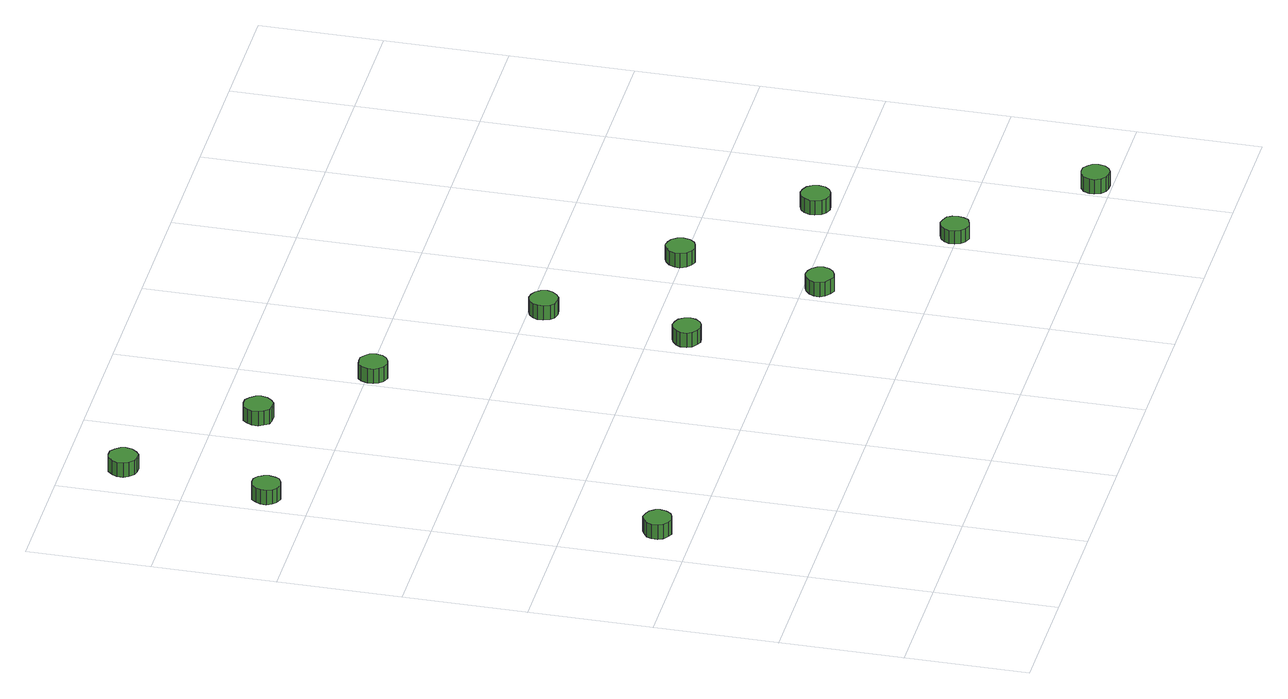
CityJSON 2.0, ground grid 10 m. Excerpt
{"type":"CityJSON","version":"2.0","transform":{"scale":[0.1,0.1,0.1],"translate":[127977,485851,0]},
"CityObjects":{
"tree1":{"type":"SolitaryVegetationObject","attributes":{"function":"something"},"geometry":[{"type":"MultiSurface","lod":"1","boundaries":[[[0,1,2,3,4,5,6,7,8,9,10,11,12,13,14]],[[15,16,17,18,19,20,21,22,23,24,25,26,27,28,29]],[[0,29,28,1]],[[1,28,27,2]],[[2,27,26,3]],[[3,26,25,4]],[[4,25,24,5]],[[5,24,23,6]],[[6,23,22,7]],[[7,22,21,8]],[[8,21,20,9]],[[9,20,19,10]],[[10,19,18,11]],[[11,18,17,12]],[[12,17,16,13]],[[13,16,15,14]],[[14,15,29,0]]]}]},
"tree2":{"type":"SolitaryVegetationObject","attributes":{"function":"something"},"geometry":[{"type":"MultiSurface","lod":"1","boundaries":[[[30,31,32,33,34,35,36,37,38,39,40,41,42,43,44]],[[45,46,47,48,49,50,51,52,53,54,55,56,57,58,59]],[[30,59,58,31]],[[31,58,57,32]],[[32,57,56,33]],[[33,56,55,34]],[[34,55,54,35]],[[35,54,53,36]],[[36,53,52,37]],[[37,52,51,38]],[[38,51,50,39]],[[39,50,49,40]],[[40,49,48,41]],[[41,48,47,42]],[[42,47,46,43]],[[43,46,45,44]],[[44,45,59,30]]]}]},
"tree3":{"type":"SolitaryVegetationObject","attributes":{"function":"something"},"geometry":[{"type":"MultiSurface","lod":"1","boundaries":[[[60,61,62,63,64,65,66,67,68,69,70,71,72,73,74]],[[75,76,77,78,79,80,81,82,83,84,85,86,87,88,89]],[[60,89,88,61]],[[61,88,87,62]],[[62,87,86,63]],[[63,86,85,64]],[[64,85,84,65]],[[65,84,83,66]],[[66,83,82,67]],[[67,82,81,68]],[[68,81,80,69]],[[69,80,79,70]],[[70,79,78,71]],[[71,78,77,72]],[[72,77,76,73]],[[73,76,75,74]],[[74,75,89,60]]]}]},
"tree4":{"type":"SolitaryVegetationObject","attributes":{"function":"something"},"geometry":[{"type":"MultiSurface","lod":"1","boundaries":[[[90,91,92,93,94,95,96,97,98,99,100,101,102,103,104]],[[105,106,107,108,109,110,111,112,113,114,115,116,117,118,119]],[[90,119,118,91]],[[91,118,117,92]],[[92,117,116,93]],[[93,116,115,94]],[[94,115,114,95]],[[95,114,113,96]],[[96,113,112,97]],[[97,112,111,98]],[[98,111,110,99]],[[99,110,109,100]],[[100,109,108,101]],[[101,108,107,102]],[[102,107,106,103]],[[103,106,105,104]],[[104,105,119,90]]]}]},
"tree5":{"type":"SolitaryVegetationObject","attributes":{"function":"something"},"geometry":[{"type":"MultiSurface","lod":"1","boundaries":[[[120,121,122,123,124,125,126,127,128,129,130,131,132,133,134]],[[135,136,137,138,139,140,141,142,143,144,145,146,147,148,149]],[[120,149,148,121]],[[121,148,147,122]],[[122,147,146,123]],[[123,146,145,124]],[[124,145,144,125]],[[125,144,143,126]],[[126,143,142,127]],[[127,142,141,128]],[[128,141,140,129]],[[129,140,139,130]],[[130,139,138,131]],[[131,138,137,132]],[[132,137,136,133]],[[133,136,135,134]],[[134,135,149,120]]]}]},
"tree6":{"type":"SolitaryVegetationObject","attributes":{"function":"something"},"geometry":[{"type":"MultiSurface","lod":"1","boundaries":[[[150,151,152,153,154,155,156,157,158,159,160,161,162,163,164]],[[165,166,167,168,169,170,171,172,173,174,175,176,177,178,179]],[[150,179,178,151]],[[151,178,177,152]],[[152,177,176,153]],[[153,176,175,154]],[[154,175,174,155]],[[155,174,173,156]],[[156,173,172,157]],[[157,172,171,158]],[[158,171,170,159]],[[159,170,169,160]],[[160,169,168,161]],[[161,168,167,162]],[[162,167,166,163]],[[163,166,165,164]],[[164,165,179,150]]]}]},
"tree7":{"type":"SolitaryVegetationObject","attributes":{"function":"something"},"geometry":[{"type":"MultiSurface","lod":"1","boundaries":[[[180,181,182,183,184,185,186,187,188,189,190,191,192,193,194]],[[195,196,197,198,199,200,201,202,203,204,205,206,207,208,209]],[[180,209,208,181]],[[181,208,207,182]],[[182,207,206,183]],[[183,206,205,184]],[[184,205,204,185]],[[185,204,203,186]],[[186,203,202,187]],[[187,202,201,188]],[[188,201,200,189]],[[189,200,199,190]],[[190,199,198,191]],[[191,198,197,192]],[[192,197,196,193]],[[193,196,195,194]],[[194,195,209,180]]]}]},
"tree8":{"type":"SolitaryVegetationObject","attributes":{"function":"something"},"geometry":[{"type":"MultiSurface","lod":"1","boundaries":[[[210,211,212,213,214,215,216,217,218,219,220,221,222,223,224]],[[225,226,227,228,229,230,231,232,233,234,235,236,237,238,239]],[[210,239,238,211]],[[211,238,237,212]],[[212,237,236,213]],[[213,236,235,214]],[[214,235,234,215]],[[215,234,233,216]],[[216,233,232,217]],[[217,232,231,218]],[[218,231,230,219]],[[219,230,229,220]],[[220,229,228,221]],[[221,228,227,222]],[[222,227,226,223]],[[223,226,225,224]],[[224,225,239,210]]]}]},
"tree9":{"type":"SolitaryVegetationObject","attributes":{"function":"something"},"geometry":[{"type":"MultiSurface","lod":"1","boundaries":[[[240,241,242,243,244,245,246,247,248,249,250,251,252,253,254]],[[255,256,257,258,259,260,261,262,263,264,265,266,267,268,269]],[[240,269,268,241]],[[241,268,267,242]],[[242,267,266,243]],[[243,266,265,244]],[[244,265,264,245]],[[245,264,263,246]],[[246,263,262,247]],[[247,262,261,248]],[[248,261,260,249]],[[249,260,259,250]],[[250,259,258,251]],[[251,258,257,252]],[[252,257,256,253]],[[253,256,255,254]],[[254,255,269,240]]]}]},
"tree10":{"type":"SolitaryVegetationObject","attributes":{"function":"something"},"geometry":[{"type":"MultiSurface","lod":"1","boundaries":[[[270,271,272,273,274,275,276,277,278,279,280,281,282,283,284]],[[285,286,287,288,289,290,291,292,293,294,295,296,297,298,299]],[[270,299,298,271]],[[271,298,297,272]],[[272,297,296,273]],[[273,296,295,274]],[[274,295,294,275]],[[275,294,293,276]],[[276,293,292,277]],[[277,292,291,278]],[[278,291,290,279]],[[279,290,289,280]],[[280,289,288,281]],[[281,288,287,282]],[[282,287,286,283]],[[283,286,285,284]],[[284,285,299,270]]]}]},
"tree11":{"type":"SolitaryVegetationObject","attributes":{"function":"something"},"geometry":[{"type":"MultiSurface","lod":"1","boundaries":[[[300,301,302,303,304,305,306,307,308,309,310,311,312,313,314]],[[315,316,317,318,319,320,321,322,323,324,325,326,327,328,329]],[[300,329,328,301]],[[301,328,327,302]],[[302,327,326,303]],[[303,326,325,304]],[[304,325,324,305]],[[305,324,323,306]],[[306,323,322,307]],[[307,322,321,308]],[[308,321,320,309]],[[309,320,319,310]],[[310,319,318,311]],[[311,318,317,312]],[[312,317,316,313]],[[313,316,315,314]],[[314,315,329,300]]]}]},
"tree12":{"type":"SolitaryVegetationObject","attributes":{"function":"something"},"geometry":[{"type":"MultiSurface","lod":"1","boundaries":[[[330,331,332,333,334,335,336,337,338,339,340,341,342,343,344]],[[345,346,347,348,349,350,351,352,353,354,355,356,357,358,359]],[[330,359,358,331]],[[331,358,357,332]],[[332,357,356,333]],[[333,356,355,334]],[[334,355,354,335]],[[335,354,353,336]],[[336,353,352,337]],[[337,352,351,338]],[[338,351,350,339]],[[339,350,349,340]],[[340,349,348,341]],[[341,348,347,342]],[[342,347,346,343]],[[343,346,345,344]],[[344,345,359,330]]]}]}
},
"vertices":[
[50,229,17],[49,233,17],[46,237,17],[42,239,17],[37,240,17],[33,238,17],[29,235,17],[27,231,17],[27,226,17],[29,222,17],[33,219,17],[37,217,17],[42,218,17],[46,220,17],[49,224,17],[49,224,4],[46,220,4],[42,218,4],[37,217,4],[33,219,4],[29,222,4],[27,226,4],[27,231,4],[29,235,4],[33,238,4],[37,240,4],[42,239,4],[46,237,4],[49,233,4],[50,229,4],
[29,536,18],[28,540,18],[26,544,18],[22,547,18],[17,547,18],[12,546,18],[9,542,18],[7,538,18],[7,533,18],[9,529,18],[12,526,18],[17,524,18],[22,525,18],[26,527,18],[28,531,18],[28,531,5],[26,527,5],[22,525,5],[17,524,5],[12,526,5],[9,529,5],[7,533,5],[7,538,5],[9,542,5],[12,546,5],[17,547,5],[22,547,5],[26,544,5],[28,540,5],[29,536,5],
[46,654,17],[45,658,17],[42,662,17],[38,665,17],[33,665,17],[29,664,17],[25,660,17],[23,656,17],[23,651,17],[25,647,17],[29,643,17],[33,642,17],[38,642,17],[42,645,17],[45,649,17],[45,649,4],[42,645,4],[38,642,4],[33,642,4],[29,643,4],[25,647,4],[23,651,4],[23,656,4],[25,660,4],[29,664,4],[33,665,4],[38,665,4],[42,662,4],[45,658,4],[46,654,4],
[144,569,17],[143,573,17],[140,577,17],[136,580,17],[131,580,17],[126,579,17],[123,575,17],[121,571,17],[121,566,17],[123,562,17],[126,558,17],[131,557,17],[136,557,17],[140,560,17],[143,564,17],[143,564,4],[140,560,4],[136,557,4],[131,557,4],[126,558,4],[123,562,4],[121,566,4],[121,571,4],[123,575,4],[126,579,4],[131,580,4],[136,580,4],[140,577,4],[143,573,4],[144,569,4],
[225,496,17],[224,501,17],[221,504,17],[217,507,17],[212,507,17],[207,506,17],[204,503,17],[202,498,17],[202,493,17],[204,489,17],[207,486,17],[212,484,17],[217,485,17],[221,487,17],[224,491,17],[224,491,4],[221,487,4],[217,485,4],[212,484,4],[207,486,4],[204,489,4],[202,493,4],[202,498,4],[204,503,4],[207,506,4],[212,507,4],[217,507,4],[221,504,4],[224,501,4],[225,496,4],
[332,270,17],[331,275,17],[328,279,17],[324,281,17],[319,282,17],[315,280,17],[311,277,17],[309,273,17],[309,268,17],[311,264,17],[315,261,17],[319,259,17],[324,260,17],[328,262,17],[331,266,17],[331,266,4],[328,262,4],[324,260,4],[319,259,4],[315,261,4],[311,264,4],[309,268,4],[309,273,4],[311,277,4],[315,280,4],[319,282,4],[324,281,4],[328,279,4],[331,275,4],[332,270,4],
[348,388,16],[347,393,16],[344,397,16],[340,399,16],[335,400,16],[330,398,16],[327,395,16],[325,391,16],[325,386,16],[327,381,16],[330,378,16],[335,377,16],[340,377,16],[344,380,16],[347,384,16],[347,384,3],[344,380,3],[340,377,3],[335,377,3],[330,378,3],[327,381,3],[325,386,3],[325,391,3],[327,395,3],[330,398,3],[335,400,3],[340,399,3],[344,397,3],[347,393,3],[348,388,3],
[427,186,18],[426,191,18],[423,195,18],[419,197,18],[414,198,18],[410,196,18],[406,193,18],[404,189,18],[404,184,18],[406,180,18],[410,177,18],[414,175,18],[419,176,18],[423,178,18],[426,182,18],[426,182,5],[423,178,5],[419,176,5],[414,175,5],[410,177,5],[406,180,5],[404,184,5],[404,189,5],[406,193,5],[410,196,5],[414,198,5],[419,197,5],[423,195,5],[426,191,5],[427,186,5],
[446,302,17],[445,307,17],[442,311,17],[438,313,17],[433,314,17],[429,312,17],[425,309,17],[423,304,17],[423,300,17],[425,295,17],[429,292,17],[433,290,17],[438,291,17],[442,293,17],[445,297,17],[445,297,4],[442,293,4],[438,291,4],[433,290,4],[429,292,4],[425,295,4],[423,300,4],[423,304,4],[425,309,4],[429,312,4],[433,314,4],[438,313,4],[442,311,4],[445,307,4],[446,302,4],
[524,101,18],[523,106,18],[521,110,18],[516,112,18],[512,113,18],[507,111,18],[504,108,18],[502,104,18],[502,99,18],[504,95,18],[507,92,18],[512,90,18],[516,91,18],[521,93,18],[523,97,18],[523,97,6],[521,93,6],[516,91,6],[512,90,6],[507,92,6],[504,95,6],[502,99,6],[502,104,6],[504,108,6],[507,111,6],[512,113,6],[516,112,6],[521,110,6],[523,106,6],[524,101,6],
[544,217,18],[543,222,18],[540,226,18],[536,228,18],[531,229,18],[526,227,18],[523,224,18],[521,219,18],[521,215,18],[523,210,18],[526,207,18],[531,205,18],[536,206,18],[540,208,18],[543,212,18],[543,212,5],[540,208,5],[536,206,5],[531,205,5],[526,207,5],[523,210,5],[521,215,5],[521,219,5],[523,224,5],[526,227,5],[531,229,5],[536,228,5],[540,226,5],[543,222,5],[544,217,5],
[625,13,17],[624,18,17],[621,21,17],[617,24,17],[612,24,17],[608,23,17],[604,20,17],[602,15,17],[602,11,17],[604,6,17],[608,3,17],[612,2,17],[617,2,17],[621,4,17],[624,8,17],[624,8,4],[621,4,4],[617,2,4],[612,2,4],[608,3,4],[604,6,4],[602,11,4],[602,15,4],[604,20,4],[608,23,4],[612,24,4],[617,24,4],[621,21,4],[624,18,4],[625,13,4]
]}
